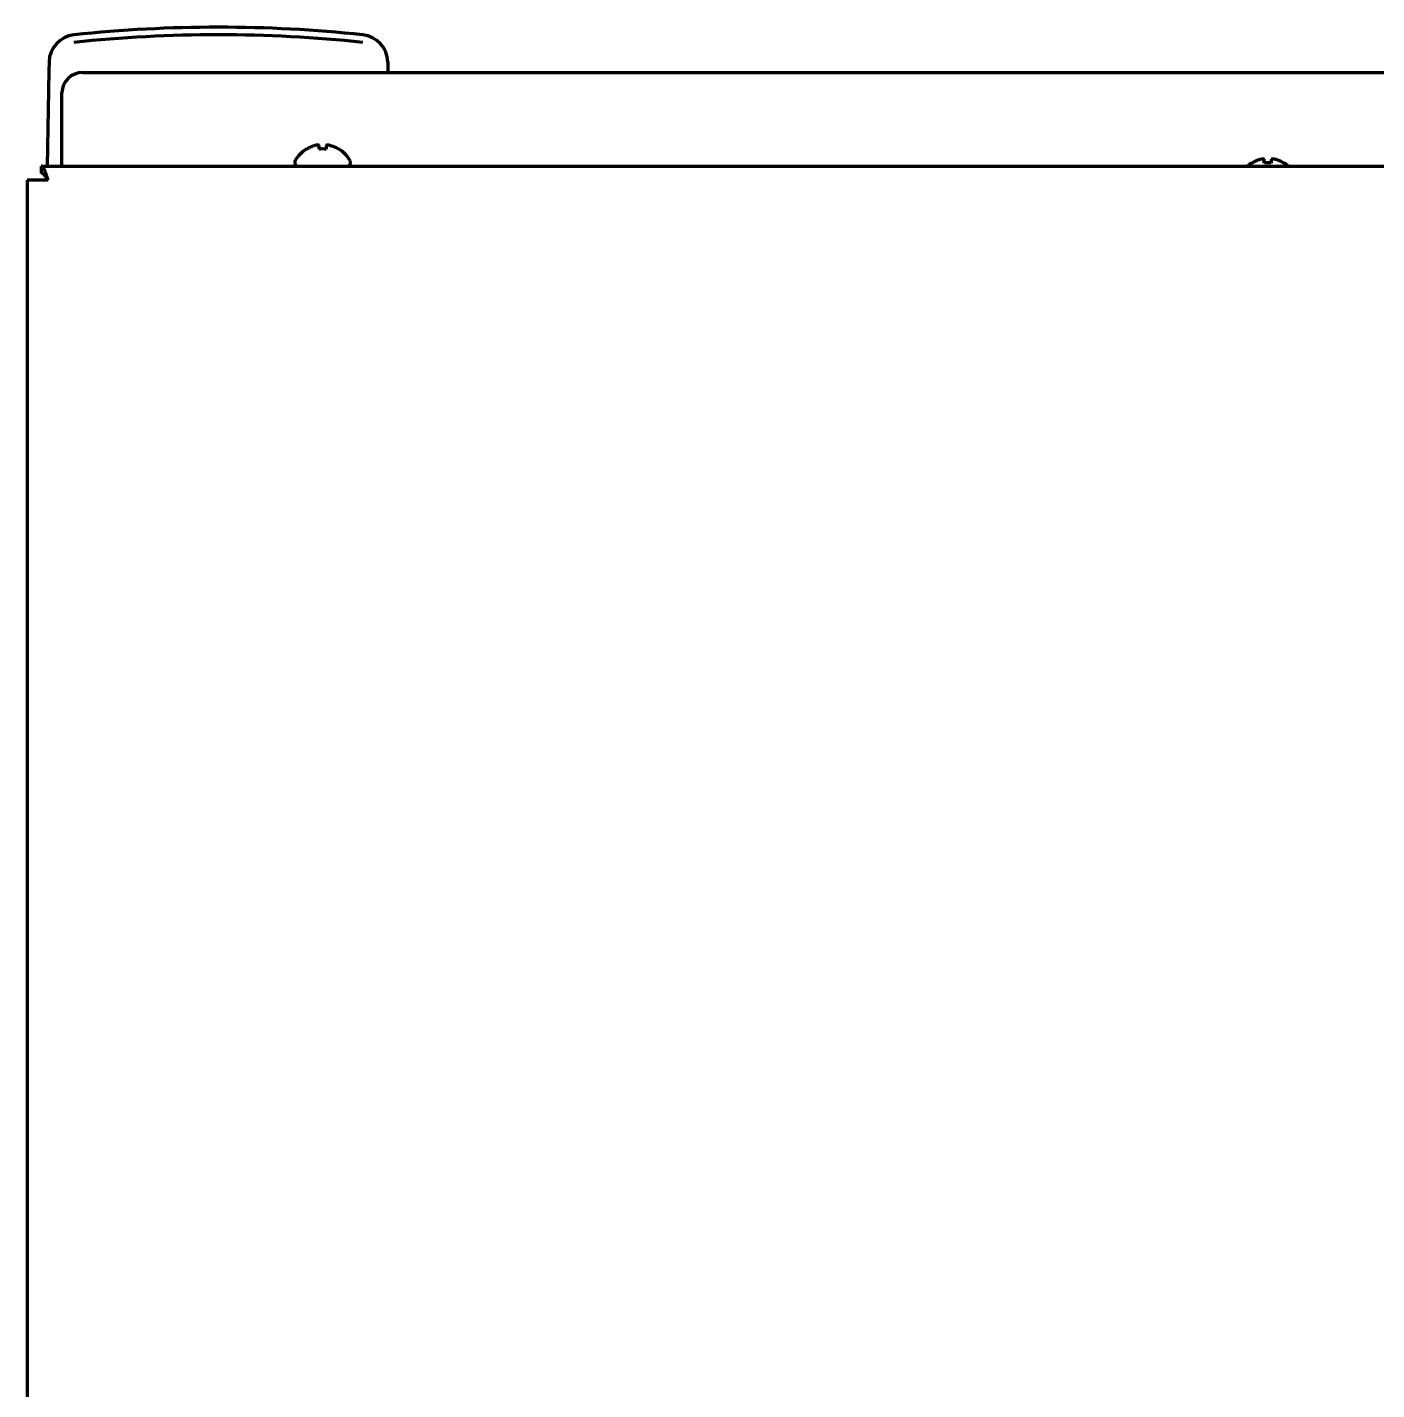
# Model space of a CAD drawing. Header units: inches. Extents: x -2983 to 7024, y 422 to 5529.
# Drawn here: x 2723.3 to 2917.5, y 1249.9 to 1446.1 of the extents above; entities that cross this region are included whole.
import ezdxf

# ---------------------------------------------------------------- set-up
doc = ezdxf.new("R2010")
doc.units = ezdxf.units.IN

msp = doc.modelspace()

# ---------------------------------------------------------------- linework, layer by layer
at = {"linetype": 'Continuous', "lineweight": 70}
for p, q in [((2726.42, 1441.08), (2726.4, 1439.74)), ((2775.15, 1441.08), (2775.17, 1439.74)), ((2726.4, 1439.74), (2726.16, 1426.08)), ((2731.28, 1439.57), (3394.04, 1439.57)), ((2775.17, 1439.74), (2775.17, 1439.57)), ((2728.28, 1426.82), (2728.28, 1436.67)), ((2763.48, 1428.52), (2763.48, 1428.56)), ((2768.08, 1428.56), (2768.08, 1428.52)), ((2728.28, 1426.08), (2728.28, 1426.82)), ((2761.78, 1426.68), (2761.78, 1426.48)), ((2769.78, 1426.48), (2769.78, 1426.68)), ((2899.48, 1426.52), (2899.48, 1426.56)), ((2904.08, 1426.56), (2904.08, 1426.52)), ((2725.28, 1426.08), (3616.28, 1426.08)), ((2725.28, 1426.08), (2725.28, 1425.08)), ((2725.28, 1424.08), (2723.28, 1424.08)), ((2723.28, 1424.08), (2723.28, 937.28)), ((2726.28, 1424.08), (2725.28, 1424.08))]:
    msp.add_line(p, q, dxfattribs=at)
for centre, radius, start, end in [((2750.78, 1246.83), 199.25, 84.013, 95.987), ((2730.42, 1441.01), 4, 95.987, 179), ((2771.15, 1441.01), 4, 1, 84.013), ((2765.98, 1424.46), 4.8, 121.3727, 149.6988), ((2765.59, 1424.46), 4.8, 30.3012, 58.6273), ((2762.18, 1426.68), 0.4, 149.6988, 180), ((2762.18, 1426.48), 0.4, 180, 270), ((2769.38, 1426.48), 0.4, 270, 0), ((2769.38, 1426.68), 0.4, 0, 30.3012), ((2901.98, 1422.46), 4.8, 121.3727, 131.047), ((2901.59, 1422.46), 4.8, 48.953, 58.6273)]:
    msp.add_arc(centre, radius, start, end, dxfattribs=at)
for centre, major_axis, ratio, start_param, end_param in [((2750.78, 1247.25), (197.77, 0), 0.999848, 1.465422, 1.67617), ((2731.28, 1436.67), (-3, 0), 0.965926, 4.712389, 6.283185)]:
    msp.add_ellipse(centre, major_axis=major_axis, ratio=ratio, start_param=start_param, end_param=end_param, dxfattribs=at)
for points in [[(2764.78, 1429.07), (2764.73, 1429.06), (2764.62, 1429.03), (2764.46, 1428.98), (2764.3, 1428.92), (2764.15, 1428.86), (2763.99, 1428.8), (2763.84, 1428.72), (2763.67, 1428.63), (2763.55, 1428.56), (2763.48, 1428.52)], [(2765.28, 1429.07), (2765.26, 1429.08), (2765.21, 1429.08), (2765.13, 1429.09), (2765.06, 1429.09), (2764.99, 1429.09), (2764.92, 1429.09), (2764.85, 1429.08), (2764.81, 1429.08), (2764.78, 1429.07)], [(2766.28, 1428.52), (2766.12, 1428.54), (2765.78, 1428.57), (2765.45, 1428.54), (2765.28, 1428.52)], [(2766.78, 1429.07), (2766.76, 1429.08), (2766.71, 1429.08), (2766.64, 1429.09), (2766.57, 1429.09), (2766.5, 1429.09), (2766.43, 1429.09), (2766.36, 1429.08), (2766.31, 1429.08), (2766.28, 1429.07)], [(2766.28, 1429.07), (2766.28, 1429.06), (2766.28, 1429.03), (2766.28, 1428.98), (2766.28, 1428.92), (2766.28, 1428.86), (2766.28, 1428.8), (2766.28, 1428.72), (2766.28, 1428.63), (2766.28, 1428.56), (2766.28, 1428.52)], [(2900.78, 1427.07), (2900.73, 1427.06), (2900.62, 1427.03), (2900.46, 1426.98), (2900.3, 1426.92), (2900.15, 1426.86), (2899.99, 1426.8), (2899.84, 1426.72), (2899.67, 1426.63), (2899.55, 1426.56), (2899.48, 1426.52)], [(2901.28, 1427.07), (2901.26, 1427.08), (2901.21, 1427.08), (2901.13, 1427.09), (2901.06, 1427.09), (2900.99, 1427.09), (2900.92, 1427.09), (2900.85, 1427.08), (2900.81, 1427.08), (2900.78, 1427.07)], [(2902.28, 1426.52), (2902.12, 1426.54), (2901.78, 1426.57), (2901.45, 1426.54), (2901.28, 1426.52)], [(2902.78, 1427.07), (2902.76, 1427.08), (2902.71, 1427.08), (2902.64, 1427.09), (2902.57, 1427.09), (2902.5, 1427.09), (2902.43, 1427.09), (2902.36, 1427.08), (2902.31, 1427.08), (2902.28, 1427.07)], [(2902.28, 1427.07), (2902.28, 1427.06), (2902.28, 1427.03), (2902.28, 1426.98), (2902.28, 1426.92), (2902.28, 1426.86), (2902.28, 1426.8), (2902.28, 1426.72), (2902.28, 1426.63), (2902.28, 1426.56), (2902.28, 1426.52)], [(2726.28, 1424.08), (2726.26, 1424.15), (2726.22, 1424.29), (2726.15, 1424.49), (2726.08, 1424.7), (2726.02, 1424.89), (2725.95, 1425.08), (2725.88, 1425.26), (2725.82, 1425.42), (2725.75, 1425.57), (2725.68, 1425.7), (2725.62, 1425.81), (2725.55, 1425.91), (2725.48, 1425.98), (2725.42, 1426.04), (2725.35, 1426.07), (2725.31, 1426.08), (2725.28, 1426.08)], [(2726.28, 1424.08), (2726.26, 1424.11), (2726.22, 1424.18), (2726.15, 1424.29), (2726.08, 1424.39), (2726.02, 1424.49), (2725.95, 1424.58), (2725.88, 1424.67), (2725.82, 1424.75), (2725.75, 1424.82), (2725.68, 1424.89), (2725.62, 1424.95), (2725.55, 1424.99), (2725.48, 1425.03), (2725.42, 1425.06), (2725.35, 1425.07), (2725.31, 1425.08), (2725.28, 1425.08)]]:
    msp.add_open_spline(points, degree=3, dxfattribs=at)
for points in [[(2765.28, 1428.52), (2765.28, 1428.65), (2765.28, 1428.76), (2765.28, 1428.89), (2765.28, 1428.93), (2765.28, 1429.01), (2765.28, 1429.04), (2765.28, 1429.07)], [(2768.08, 1428.52), (2767.88, 1428.65), (2767.67, 1428.76), (2767.35, 1428.89), (2767.24, 1428.93), (2767.01, 1429.01), (2766.9, 1429.04), (2766.78, 1429.07)], [(2901.28, 1426.52), (2901.28, 1426.65), (2901.28, 1426.76), (2901.28, 1426.89), (2901.28, 1426.93), (2901.28, 1427.01), (2901.28, 1427.04), (2901.28, 1427.07)], [(2904.08, 1426.52), (2903.88, 1426.65), (2903.67, 1426.76), (2903.35, 1426.89), (2903.24, 1426.93), (2903.01, 1427.01), (2902.9, 1427.04), (2902.78, 1427.07)]]:
    msp.add_open_spline(points, degree=3, knots=[0, 0, 0, 0, 0.5, 0.5, 0.75, 0.75, 1, 1, 1, 1], dxfattribs=at)

doc.saveas('drawing.dxf')
